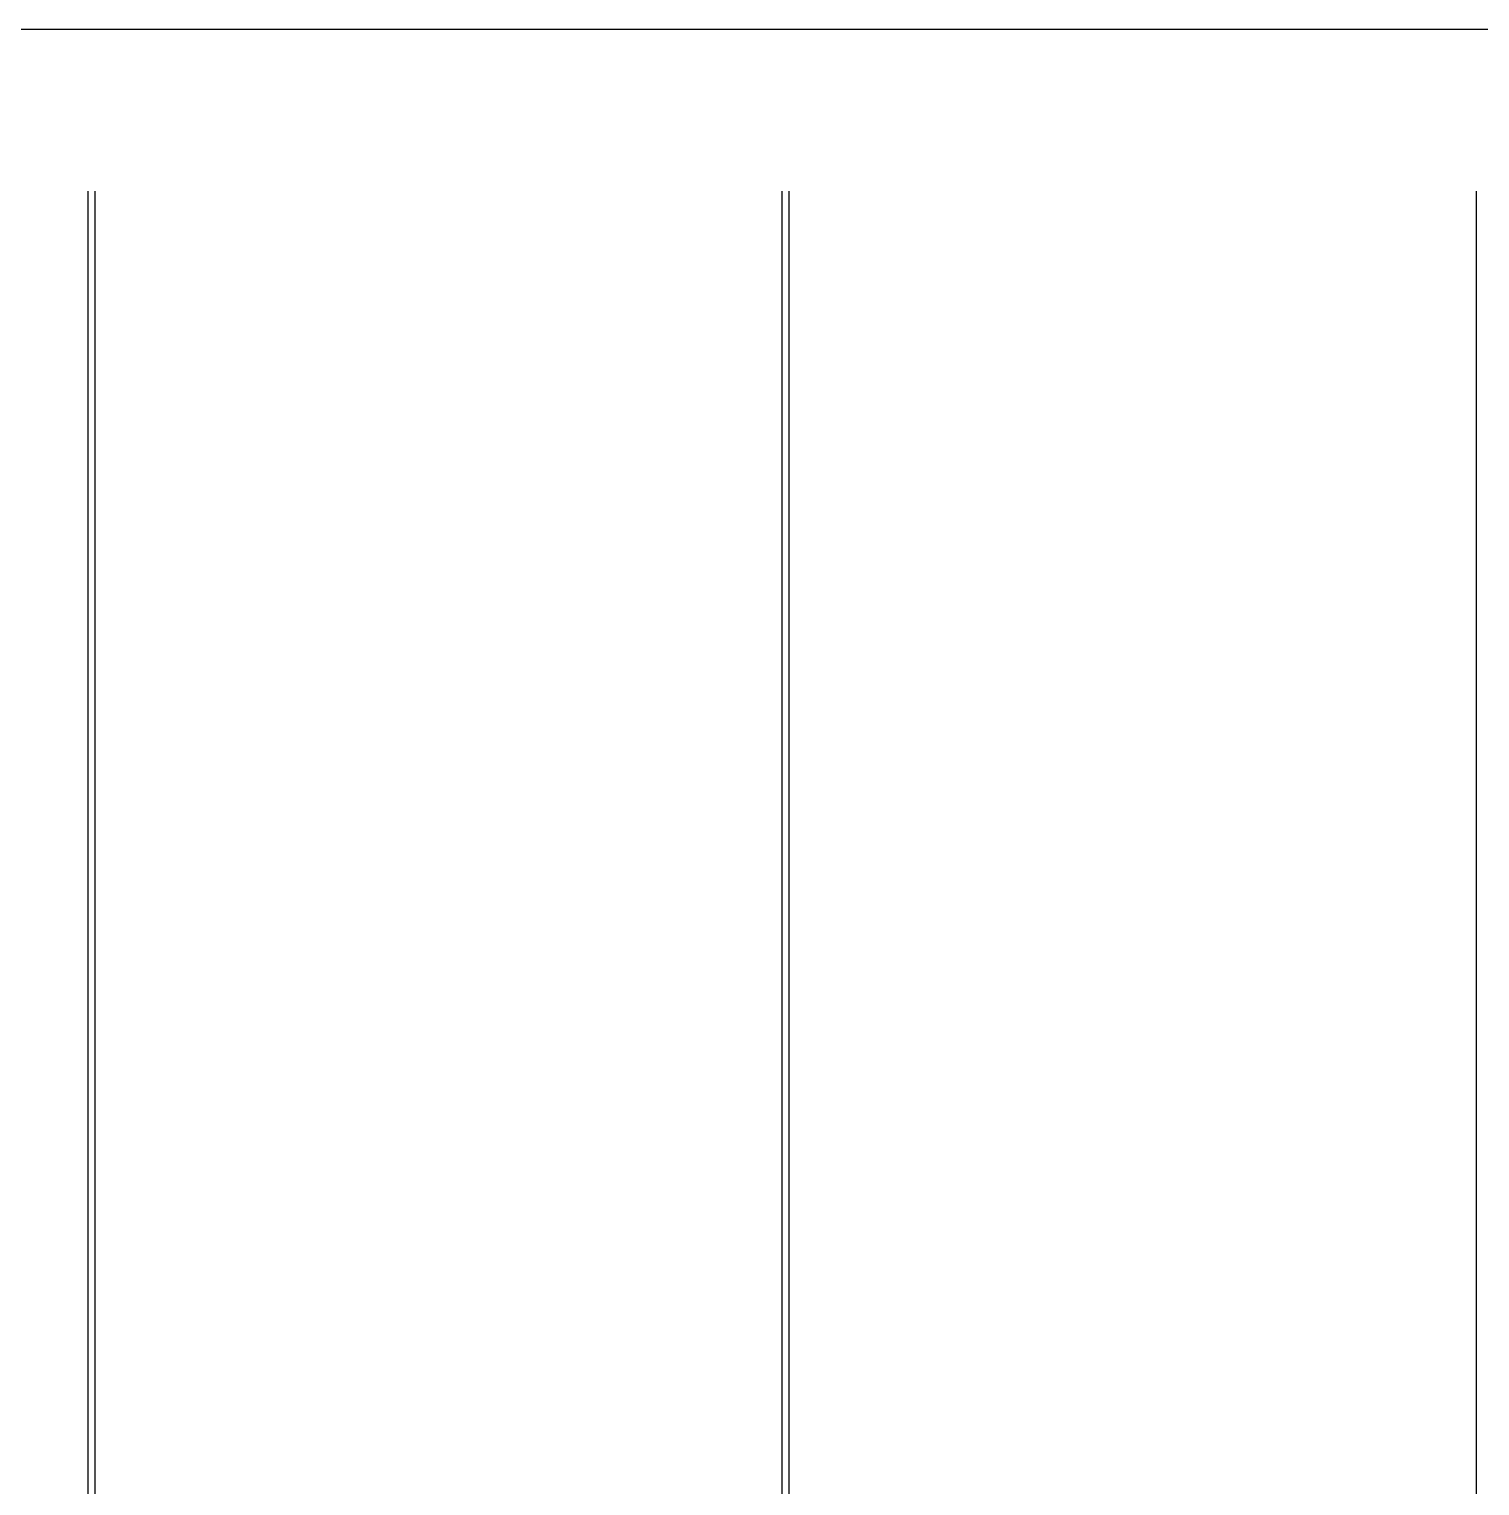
# Model space of a CAD drawing. Header units: millimetres. Extents: x 17311 to 801382, y -242618 to -104888.
# Drawn here: x 152559 to 154440, y -149817 to -147928 of the extents above; entities that cross this region are included whole.
import ezdxf

# ---------------------------------------------------------------- set-up
doc = ezdxf.new("R2010")
doc.units = ezdxf.units.MM
doc.header["$LTSCALE"] = 250
doc.layers.add('A-CEIL_EL', color=8, linetype='Continuous')
doc.layers.add('A-FIN-8', color=8, linetype='Continuous')

msp = doc.modelspace()

# ---------------------------------------------------------------- linework, layer by layer
at = {"layer": 'A-CEIL_EL'}
for p, q in [((152635.6, -151502.3, 0), (152635.6, -148138.1, 0)), ((152644.6, -151502.3, 0), (152644.6, -148138.1, 0)), ((153535.6, -151502.3, 0), (153535.6, -148138.1, 0)), ((153544.6, -151502.3, 0), (153544.6, -148138.1, 0)), ((154435.6, -151502.3, 0), (154435.6, -148138.1, 0))]:
    msp.add_line(p, q, dxfattribs=at)
at = {"layer": 'A-FIN-8', "linetype": 'Continuous'}
msp.add_line((144367.3, -147928.1), (155718.4, -147928.1), dxfattribs=at)

doc.saveas('drawing.dxf')
